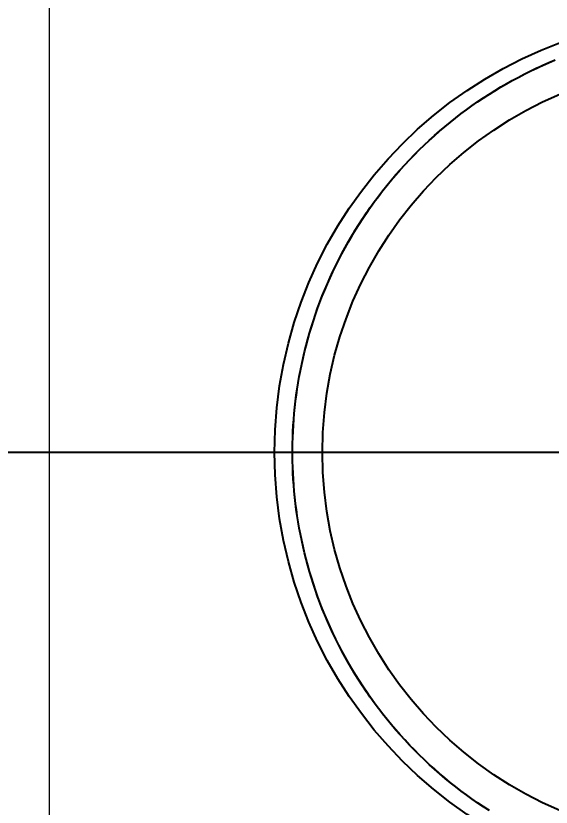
# Model space of a CAD drawing. Header units: millimetres. Extents: x 0 to 5600, y -67 to 2530.
# Drawn here: x 4072.6 to 4129.3, y 1541 to 1624.7 of the extents above; entities that cross this region are included whole.
import ezdxf
from ezdxf.lldxf.tags import DXFTag

# ---------------------------------------------------------------- set-up
doc = ezdxf.new("R2010")
doc.units = ezdxf.units.MM
for name, color, linetype in [('내부선 및 부속', 4, 'Continuous'), ('외형선', 3, 'Continuous'), ('중심선', 1, 'DASHED'), ('치수선', 7, 'Continuous')]:
    doc.layers.add(name, color=color, linetype=linetype)
doc.styles.add('____', font='')
doc.styles.get('____').set_extended_font_data('굴림')
tags = doc.linetypes.add('DASHED', pattern=[25.72, 12.86, -12.86]).pattern_tags.tags
tags[6:7] = [DXFTag(74, 4), DXFTag(75, 0), DXFTag(340, '0'), DXFTag(46, 0.0), DXFTag(50, 0.0), DXFTag(44, 0.0), DXFTag(45, 0.0)]
tags[4:5] = [DXFTag(74, 4), DXFTag(75, 0), DXFTag(340, '0'), DXFTag(46, 0.0), DXFTag(50, 0.0), DXFTag(44, 0.0), DXFTag(45, 0.0)]
doc.dimstyles.new('MSADIM', dxfattribs={"dimtxt": 33, "dimasz": 17, "dimexe": 10, "dimexo": 7.5, "dimgap": 10, "dimtad": 0, "dimtih": 1, "dimtoh": 1, "dimdec": 0, "dimzin": 1, "dimdsep": 46, "dimtxsty": '____', "dimcen": 11.25, "dimadec": 0, "dimazin": 0, "dimtfac": 1, "dimtdec": 0, "dimtix": 1, "dimtmove": 0, "dimatfit": 3, "dimfxl": 1, "dimtolj": 1, "dimtzin": 1, "dimarcsym": 0})

# ---------------------------------------------------------------- blocks, each defined once
blk = doc.blocks.new('*D2')
at = {"layer": '치수선', "color": 0, "linetype": 'Continuous', "lineweight": -2, "transparency": 16777216}
for p, q in [((4073.713, 1773.522), (3945.885, 1773.522)), ((3955.885, 1756.522), (3955.885, 1601.338)), ((3955.885, 1400.522), (3955.885, 1555.706)), ((4073.713, 1383.522), (3945.885, 1383.522))]:
    blk.add_line(p, q, dxfattribs=at)
at = {"layer": '치수선', "color": 0, "linetype": 'Continuous', "transparency": 16777216}
for points in [[(3953.052, 1756.522), (3958.719, 1756.522), (3955.885, 1773.522)], [(3953.052, 1400.522), (3958.719, 1400.522), (3955.885, 1383.522)]]:
    blk.add_solid(points, dxfattribs=at)
at = {"layer": '치수선', "color": 0, "linetype": 'Continuous', "transparency": 16777216, "insert": (3955.885, 1578.522), "char_height": 25, "attachment_point": 5, "style": '____'}
blk.add_mtext('\\A1;390', dxfattribs=at)
blk = doc.blocks.new('*D6')
at = {"layer": '치수선', "color": 0, "linetype": 'Continuous', "lineweight": -2, "transparency": 16777216}
for p, q in [((4756.213, 1571.022), (4756.213, 1227.915)), ((4056.213, 1376.022), (4056.213, 1227.915)), ((4073.213, 1237.915), (4369.083, 1237.915)), ((4739.213, 1237.915), (4443.344, 1237.915))]:
    blk.add_line(p, q, dxfattribs=at)
at = {"layer": '치수선', "color": 0, "linetype": 'Continuous', "transparency": 16777216}
for points in [[(4073.213, 1240.748), (4073.213, 1235.081), (4056.213, 1237.915)], [(4739.213, 1240.748), (4739.213, 1235.081), (4756.213, 1237.915)]]:
    blk.add_solid(points, dxfattribs=at)
at = {"layer": '치수선', "color": 0, "linetype": 'Continuous', "transparency": 16777216, "insert": (4406.213, 1237.915), "char_height": 25, "attachment_point": 5, "style": '____'}
blk.add_mtext('\\A1;700', dxfattribs=at)
blk = doc.blocks.new('*D12')
at = {"layer": '치수선', "color": 0, "linetype": 'Continuous', "lineweight": -2, "transparency": 16777216}
for p, q in [((4076.213, 1776.022), (4076.213, 1863.15)), ((4756.213, 1586.022), (4756.213, 1863.15)), ((4093.213, 1853.15), (4378.933, 1853.15)), ((4739.213, 1853.15), (4453.494, 1853.15))]:
    blk.add_line(p, q, dxfattribs=at)
at = {"layer": '치수선', "color": 0, "linetype": 'Continuous', "transparency": 16777216}
for points in [[(4093.213, 1855.984), (4093.213, 1850.317), (4076.213, 1853.15)], [(4739.213, 1855.984), (4739.213, 1850.317), (4756.213, 1853.15)]]:
    blk.add_solid(points, dxfattribs=at)
at = {"layer": '치수선', "color": 0, "linetype": 'Continuous', "transparency": 16777216, "insert": (4416.213, 1853.15), "char_height": 25, "attachment_point": 5, "style": '____'}
blk.add_mtext('\\A1;680', dxfattribs=at)

msp = doc.modelspace()

# ---------------------------------------------------------------- linework, layer by layer
at = {"layer": '내부선 및 부속', "linetype": 'Continuous', "flags": 128}
for points in [[(4122.74, 1540.605), (4122.133, 1540.997), (4121.532, 1541.4), (4120.937, 1541.813), (4120.347, 1542.236), (4119.764, 1542.669), (4119.187, 1543.112), (4118.617, 1543.564), (4118.053, 1544.026), (4117.497, 1544.498), (4116.948, 1544.979), (4116.407, 1545.469), (4115.874, 1545.968), (4115.349, 1546.475), (4114.832, 1546.991), (4114.323, 1547.516), (4113.824, 1548.048), (4113.333, 1548.589), (4112.851, 1549.137), (4112.378, 1549.692), (4111.915, 1550.255), (4111.462, 1550.824), (4111.462, 1550.824), (4111.018, 1551.4), (4110.584, 1551.983), (4110.16, 1552.572), (4109.746, 1553.167), (4109.342, 1553.767), (4108.949, 1554.373), (4108.566, 1554.984), (4108.194, 1555.6), (4107.833, 1556.221), (4107.482, 1556.846), (4107.142, 1557.475), (4106.812, 1558.108), (4106.494, 1558.745), (4106.186, 1559.384), (4105.89, 1560.027), (4105.604, 1560.673), (4105.33, 1561.321), (4105.066, 1561.971), (4104.814, 1562.623), (4104.572, 1563.276), (4104.341, 1563.932), (4104.121, 1564.588), (4103.913, 1565.245), (4103.715, 1565.903), (4103.527, 1566.561), (4103.351, 1567.219), (4103.185, 1567.877), (4103.03, 1568.535), (4102.885, 1569.192), (4102.751, 1569.848), (4102.627, 1570.504), (4102.513, 1571.158), (4102.41, 1571.81), (4102.316, 1572.461), (4102.233, 1573.11), (4102.159, 1573.757), (4102.095, 1574.401), (4102.04, 1575.043), (4101.995, 1575.683), (4101.96, 1576.319), (4101.933, 1576.953), (4101.915, 1577.583), (4101.907, 1578.21), (4101.907, 1578.834), (4101.915, 1579.461), (4101.933, 1580.092), (4101.96, 1580.725), (4101.995, 1581.361), (4102.04, 1582.001), (4102.095, 1582.643), (4102.159, 1583.287), (4102.233, 1583.934), (4102.316, 1584.583), (4102.41, 1585.234), (4102.513, 1585.887), (4102.627, 1586.541), (4102.751, 1587.196), (4102.885, 1587.852), (4103.03, 1588.509), (4103.185, 1589.167), (4103.351, 1589.825), (4103.527, 1590.483), (4103.715, 1591.142), (4103.913, 1591.799), (4104.121, 1592.456), (4104.341, 1593.113), (4104.572, 1593.768), (4104.814, 1594.421), (4105.066, 1595.074), (4105.33, 1595.724), (4105.604, 1596.372), (4105.89, 1597.017), (4106.186, 1597.66), (4106.494, 1598.3), (4106.812, 1598.936), (4107.142, 1599.569), (4107.482, 1600.198), (4107.833, 1600.823), (4108.194, 1601.444), (4108.566, 1602.06), (4108.949, 1602.671), (4109.342, 1603.277), (4109.746, 1603.878), (4110.16, 1604.472), (4110.584, 1605.061), (4111.018, 1605.644), (4111.462, 1606.22), (4111.915, 1606.79), (4112.378, 1607.352), (4112.851, 1607.908), (4113.333, 1608.456), (4113.824, 1608.996), (4114.323, 1609.528), (4114.832, 1610.053), (4115.349, 1610.569), (4115.874, 1611.076), (4116.407, 1611.575), (4116.948, 1612.065), (4117.497, 1612.546), (4118.053, 1613.018), (4118.053, 1613.018), (4118.617, 1613.48), (4119.187, 1613.932), (4119.764, 1614.375), (4120.347, 1614.808), (4120.937, 1615.231), (4121.532, 1615.644), (4122.133, 1616.047), (4122.74, 1616.439), (4123.352, 1616.821), (4123.968, 1617.192), (4124.589, 1617.552), (4125.215, 1617.902), (4125.844, 1618.241), (4126.478, 1618.569), (4127.115, 1618.887), (4127.755, 1619.193), (4128.398, 1619.488), (4129.044, 1619.773), (4129.692, 1620.046)], [(4122.699, 1540.64), (4122.094, 1541.032), (4121.494, 1541.435), (4120.899, 1541.848), (4120.311, 1542.271), (4119.729, 1542.704), (4119.153, 1543.147), (4118.584, 1543.6), (4118.022, 1544.062), (4117.467, 1544.534), (4116.919, 1545.014), (4116.379, 1545.504), (4115.847, 1546.003), (4115.323, 1546.51), (4114.807, 1547.026), (4114.3, 1547.55), (4113.801, 1548.083), (4113.312, 1548.623), (4112.831, 1549.17), (4112.36, 1549.725), (4111.898, 1550.288), (4111.445, 1550.857), (4111.445, 1550.857), (4111.002, 1551.433), (4110.569, 1552.015), (4110.146, 1552.603), (4109.733, 1553.198), (4109.331, 1553.798), (4108.939, 1554.403), (4108.557, 1555.014), (4108.185, 1555.629), (4107.825, 1556.249), (4107.475, 1556.873), (4107.135, 1557.502), (4106.807, 1558.134), (4106.489, 1558.77), (4106.183, 1559.409), (4105.887, 1560.051), (4105.602, 1560.696), (4105.328, 1561.343), (4105.065, 1561.992), (4104.813, 1562.643), (4104.572, 1563.296), (4104.342, 1563.951), (4104.123, 1564.606), (4103.915, 1565.262), (4103.717, 1565.919), (4103.53, 1566.577), (4103.354, 1567.234), (4103.189, 1567.891), (4103.034, 1568.548), (4102.89, 1569.204), (4102.756, 1569.86), (4102.632, 1570.514), (4102.519, 1571.167), (4102.416, 1571.819), (4102.322, 1572.469), (4102.239, 1573.117), (4102.165, 1573.763), (4102.101, 1574.407), (4102.047, 1575.048), (4102.002, 1575.686), (4101.966, 1576.322), (4101.94, 1576.955), (4101.922, 1577.584), (4101.914, 1578.21), (4101.914, 1578.834), (4101.922, 1579.46), (4101.94, 1580.089), (4101.966, 1580.722), (4102.002, 1581.358), (4102.047, 1581.996), (4102.101, 1582.637), (4102.165, 1583.281), (4102.239, 1583.927), (4102.322, 1584.575), (4102.416, 1585.225), (4102.519, 1585.877), (4102.632, 1586.53), (4102.756, 1587.184), (4102.89, 1587.84), (4103.034, 1588.496), (4103.189, 1589.153), (4103.354, 1589.81), (4103.53, 1590.468), (4103.717, 1591.125), (4103.915, 1591.782), (4104.123, 1592.438), (4104.342, 1593.094), (4104.572, 1593.748), (4104.813, 1594.401), (4105.065, 1595.052), (4105.328, 1595.701), (4105.602, 1596.349), (4105.887, 1596.993), (4106.183, 1597.635), (4106.489, 1598.274), (4106.807, 1598.91), (4107.135, 1599.542), (4107.475, 1600.171), (4107.825, 1600.795), (4108.185, 1601.415), (4108.557, 1602.031), (4108.939, 1602.641), (4109.331, 1603.247), (4109.733, 1603.847), (4110.146, 1604.441), (4110.569, 1605.029), (4111.002, 1605.612), (4111.445, 1606.187), (4111.898, 1606.757), (4112.36, 1607.319), (4112.831, 1607.874), (4113.312, 1608.422), (4113.801, 1608.962), (4114.3, 1609.494), (4114.807, 1610.018), (4115.323, 1610.534), (4115.847, 1611.041), (4116.379, 1611.54), (4116.919, 1612.03), (4117.467, 1612.511), (4118.022, 1612.982), (4118.022, 1612.982), (4118.584, 1613.444), (4119.153, 1613.897), (4119.729, 1614.34), (4120.311, 1614.773), (4120.899, 1615.196), (4121.494, 1615.609), (4122.094, 1616.012), (4122.699, 1616.404), (4123.309, 1616.786), (4123.925, 1617.158), (4124.545, 1617.519), (4125.169, 1617.869), (4125.798, 1618.208), (4126.43, 1618.537), (4127.066, 1618.855), (4127.705, 1619.162), (4128.347, 1619.458), (4128.992, 1619.743), (4129.639, 1620.017)]]:
    msp.add_lwpolyline(points, dxfattribs=at)
at = {"layer": '내부선 및 부속', "linetype": 'Continuous'}
for radius in [46.195, 41.136]:
    msp.add_circle((4146.213, 1578.522), radius, dxfattribs=at)
at = {"layer": '외형선', "linetype": 'Continuous', "lineweight": 18}
msp.add_line((4076.213, 1388.522), (4076.213, 1768.522), dxfattribs=at)
at = {"layer": '중심선'}
msp.add_line((4786.213, 1578.522), (4046.213, 1578.522), dxfattribs=at)

# ---------------------------------------------------------------- dimensions: what is measured, and where the dimension line sits
at = {"layer": '치수선', "linetype": 'Continuous'}
for base, p1, p2, picture, middle in [((4076.213, 1853.15), (4756.213, 1578.522), (4076.213, 1768.522), '*D12', (4416.213, 1853.15)), ((4756.213, 1237.915), (4056.213, 1383.522), (4756.213, 1578.522), '*D6', (4406.213, 1237.915))]:
    dim = msp.add_linear_dim(base=base, p1=p1, p2=p2, dimstyle='MSADIM', override={"dimtxt": 25}, dxfattribs=at)
    dim.commit()
    dim.dimension.update_dxf_attribs({"geometry": picture, "text_midpoint": middle})
dim = msp.add_linear_dim(base=(3955.885, 1383.522), p1=(4081.213, 1773.522), p2=(4081.213, 1383.522), angle=90, dimstyle='MSADIM', override={"dimtxt": 25}, dxfattribs=at)
dim.commit()
dim.dimension.update_dxf_attribs({"geometry": '*D2', "text_midpoint": (3955.885, 1578.522)})

doc.saveas('drawing.dxf')
